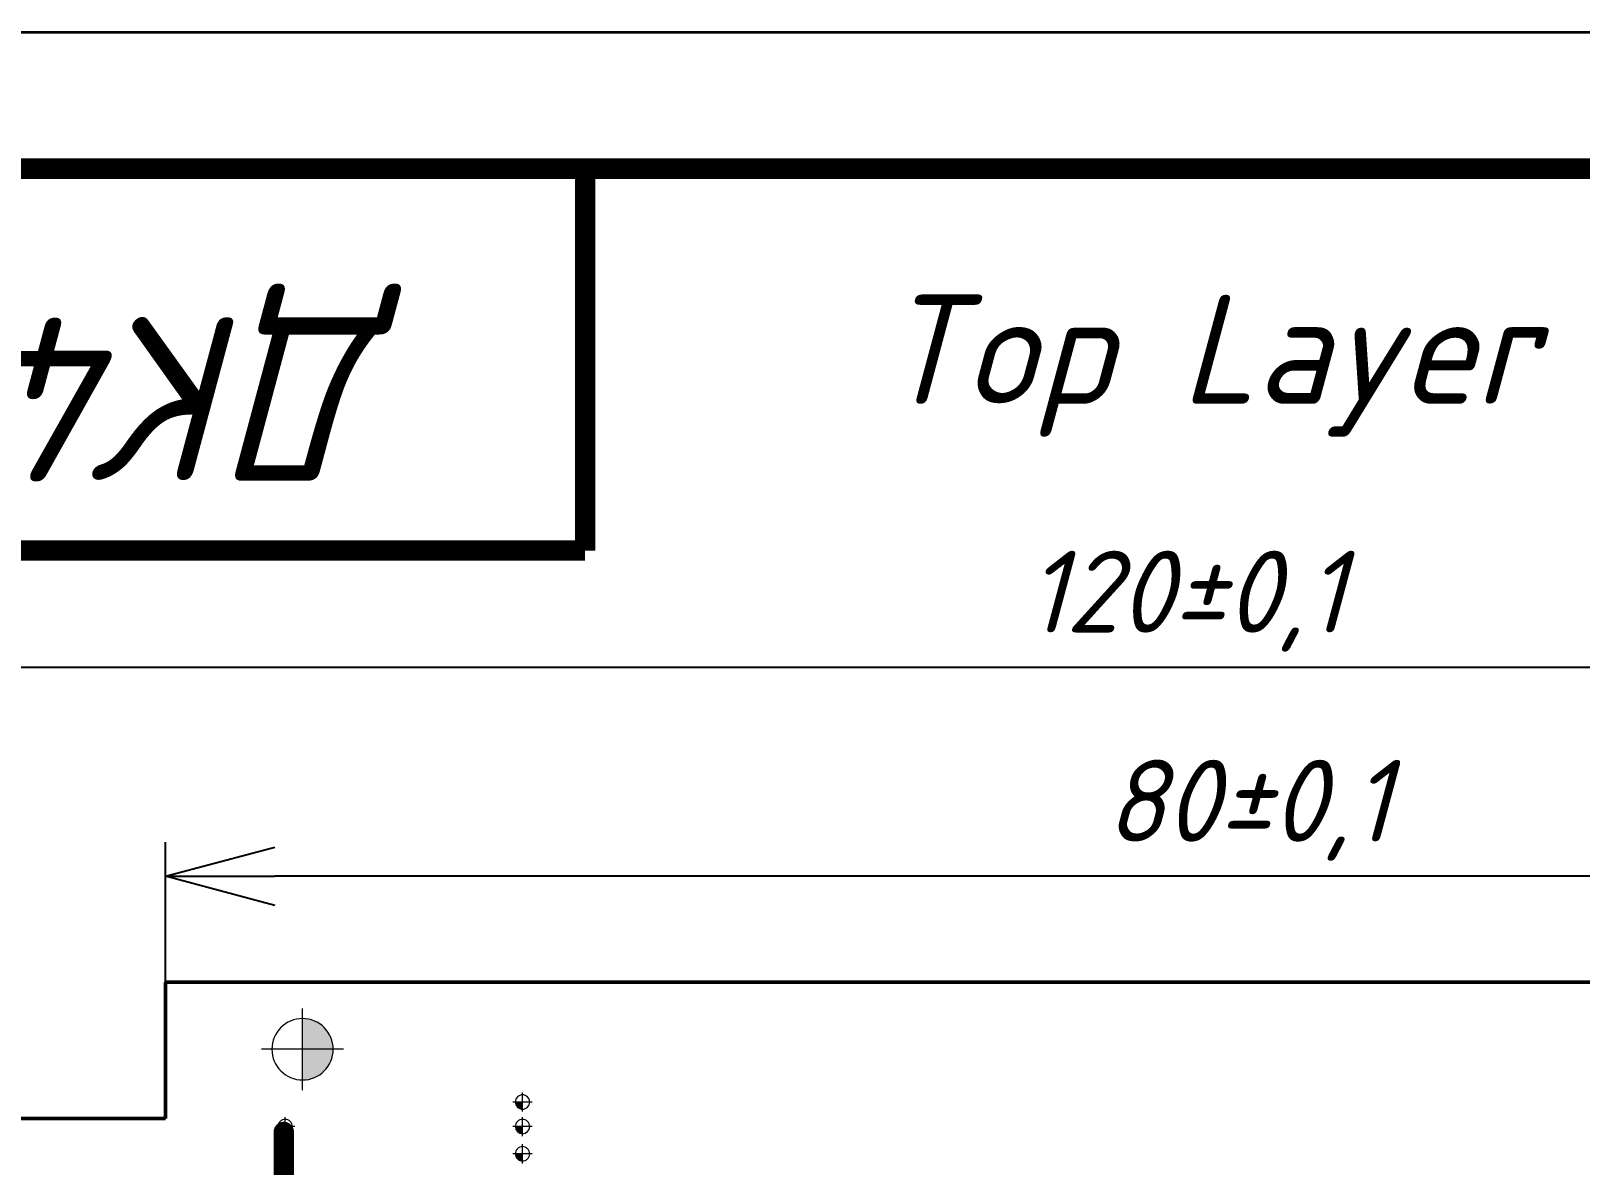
# Paper-space layout 'Лист1' of a CAD drawing. Header units: millimetres. Extents: x 0 to 420, y 0 to 297.
# Drawn here: x 69.7 to 126.5, y 255.5 to 297.1 of the extents above; entities that cross this region are included whole.
import ezdxf

# ---------------------------------------------------------------- set-up
doc = ezdxf.new("R2010")
doc.units = ezdxf.units.MM
for name, color, linetype in [('PDF _Геометрия', 7, 'Continuous'), ('PDF _Сплошная заливка', 7, 'Continuous'), ('Sheet', 255, 'Continuous'), ('TopLayer', 1, 'Continuous')]:
    doc.layers.add(name, color=color, linetype=linetype)
doc.styles.add('Gost', font='gost_type_0.ttf')
doc.styles.add('GOST-2.304_Type-B_italic', font='GOST Common Italic.ttf')
doc.styles.get("Standard").update_dxf_attribs({"font": 'arial.ttf'})
doc.dimstyles.new('ISO-25', dxfattribs={"dimtxt": 2.5, "dimasz": 2.5, "dimexe": 1.25, "dimexo": 0.625, "dimtad": 1, "dimtxsty": 'Standard', "dimcen": 2.5, "dimadec": 0, "dimazin": 0, "dimtfac": 1, "dimtmove": 0, "dimatfit": 3, "dimfxl": 1, "dimarcsym": 0})

# ---------------------------------------------------------------- blocks, each defined once
blk = doc.blocks.new('_Open30')
at = {"color": 0, "linetype": 'ByBlock', "lineweight": -2}
for p, q in [((-1, 0.268), (0, 0)), ((0, 0), (-1, -0.268)), ((0, 0), (-1, 0))]:
    blk.add_line(p, q, dxfattribs=at)
blk = doc.blocks.new('*D14')
at = {"color": 0, "lineweight": -2, "transparency": 16777216}
for p, q in [((74.672, 262.183), (74.672, 267.311)), ((154.672, 262.183), (154.672, 267.311)), ((150.672, 266.061), (78.672, 266.061))]:
    blk.add_line(p, q, dxfattribs=at)
at = {"layer": 'Defpoints', "color": 0, "lineweight": 50, "transparency": 16777216}
for p in [(74.672, 266.061), (74.672, 262.183), (154.672, 262.183)]:
    blk.add_point(p, dxfattribs=at)
at = {"color": 0, "lineweight": -2, "transparency": 16777216, "xscale": 4, "yscale": 4, "zscale": 4, "rotation": 180}
blk.add_blockref('_Open30', (74.672, 266.061), dxfattribs=at)
at = {"color": 0, "lineweight": -2, "transparency": 16777216, "xscale": 4, "yscale": 4, "zscale": 4}
blk.add_blockref('_Open30', (154.672, 266.061), dxfattribs=at)
at = {"color": 0, "transparency": 16777216, "insert": (114.355, 268.483), "char_height": 3, "attachment_point": 5, "style": 'GOST-2.304_Type-B_italic'}
blk.add_mtext('80{\\fGOST type B|b0|i1|c204|p34;\\C0;%%P0,1}', dxfattribs=at)
blk = doc.blocks.new('*D15')
at = {"color": 0, "lineweight": -2, "transparency": 16777216}
for p, q in [((54.672, 257.183), (54.672, 274.977)), ((174.672, 257.183), (174.672, 274.977)), ((58.672, 273.727), (170.672, 273.727))]:
    blk.add_line(p, q, dxfattribs=at)
at = {"layer": 'Defpoints', "color": 0, "lineweight": 50, "transparency": 16777216}
for p in [(174.672, 273.727), (54.672, 257.183), (174.672, 257.183)]:
    blk.add_point(p, dxfattribs=at)
at = {"color": 0, "lineweight": -2, "transparency": 16777216, "xscale": 4, "yscale": 4, "zscale": 4, "rotation": 180}
blk.add_blockref('_Open30', (54.672, 273.727), dxfattribs=at)
at = {"color": 0, "lineweight": -2, "transparency": 16777216, "xscale": 4, "yscale": 4, "zscale": 4}
blk.add_blockref('_Open30', (174.672, 273.727), dxfattribs=at)
at = {"color": 0, "transparency": 16777216, "insert": (112.065, 276.149), "char_height": 3, "attachment_point": 5, "style": 'GOST-2.304_Type-B_italic'}
blk.add_mtext('120{\\fGOST type B|b0|i1|c204|p34;\\C0;%%P0,1}', dxfattribs=at)

psp = doc.layouts.new('Лист1')

# ---------------------------------------------------------------- hatches: boundary and pattern name
at = {"layer": 'PDF _Сплошная заливка', "transparency": 33554559}
for points in [[(80.815, 259.718, 0.414205), (79.69, 260.843), (79.69, 260.843), (79.69, 260.843), (79.69, 259.718), (79.69, 259.718)], [(79.69, 258.593, 0.414205), (80.815, 259.718), (80.815, 259.718), (80.815, 259.718), (79.69, 259.718), (79.69, 259.718)], [(87.494, 257.785, 0.414259), (87.756, 257.523), (87.756, 257.523), (87.756, 257.523), (87.756, 257.785), (87.756, 257.785)], [(78.794, 256.885, 0.198988), (78.871, 256.7), (78.871, 256.7, 0.199002), (79.056, 256.623), (79.056, 256.623), (79.056, 256.623), (79.056, 256.885), (79.056, 256.885)], [(87.494, 256.885, 0.19888), (87.571, 256.7), (87.571, 256.7, 0.19902), (87.756, 256.623), (87.756, 256.623), (87.756, 256.623), (87.756, 256.885), (87.756, 256.885)], [(78.74, 255.985, 0.198988), (78.817, 255.8), (78.817, 255.8, 0.198988), (79.002, 255.723), (79.002, 255.723), (79.002, 255.723), (79.002, 255.985), (79.002, 255.985)], [(87.494, 255.885, 0.414259), (87.756, 255.623), (87.756, 255.623), (87.756, 255.623), (87.756, 255.885), (87.756, 255.885)]]:
    psp.add_hatch(color=7, dxfattribs=at).paths.add_polyline_path(points)

# ---------------------------------------------------------------- linework, layer by layer
at = {"lineweight": 50}
for p, q in [((154.672, 262.182), (74.672, 262.183)), ((74.672, 262.183), (74.672, 257.183)), ((74.672, 257.183), (54.672, 257.183))]:
    psp.add_line(p, q, dxfattribs=at)
at = {"layer": 'PDF _Геометрия', "lineweight": 9}
for points in [[(80.815, 259.718, 0.414158), (79.69, 260.843, 0.414158), (78.565, 259.718, 0.414158), (79.69, 258.593, 0.414158)], [(88.019, 257.785, 0.414315), (87.756, 258.048, 0.414315), (87.494, 257.785, 0.414315), (87.756, 257.523, 0.414315)], [(79.319, 256.885, 0.414315), (79.056, 257.148, 0.414315), (78.794, 256.885, 0.414036), (79.056, 256.623, 0.414036)], [(88.019, 256.885, 0.414315), (87.756, 257.148, 0.414315), (87.494, 256.885, 0.414036), (87.756, 256.623, 0.414036)], [(79.265, 255.985, 0.414315), (79.002, 256.248, 0.414315), (78.74, 255.985, 0.414315), (79.002, 255.723, 0.414315)], [(88.019, 255.885, 0.414315), (87.756, 256.148, 0.414315), (87.494, 255.885, 0.414315), (87.756, 255.623, 0.414315)]]:
    psp.add_lwpolyline(points, format="xyb", close=True, dxfattribs=at)
for points in [[(79.69, 258.218), (79.69, 261.218)], [(81.19, 259.718), (78.19, 259.718)], [(87.756, 257.435), (87.756, 258.135)], [(88.106, 257.785), (87.406, 257.785)], [(79.406, 256.885), (78.706, 256.885)], [(79.056, 256.535), (79.056, 257.235)], [(88.106, 256.885), (87.406, 256.885)], [(87.756, 256.535), (87.756, 257.235)], [(79.002, 255.635), (79.002, 256.335)], [(87.756, 255.535), (87.756, 256.235)], [(79.352, 255.985), (78.652, 255.985)], [(88.106, 255.885), (87.406, 255.885)]]:
    psp.add_lwpolyline(points, dxfattribs=at)
at = {"layer": 'Sheet'}
for points, const_width in [([(0.05, 297.007), (420.007, 297.007), (420.007, 0.05), (0.05, 0.05), (0.05, 297.007)], 0.0991), ([(20.05, 292.007), (415.05, 292.007)], 0.749), ([(90.05, 278.007), (90.05, 292.007)], 0.749), ([(20.05, 278.007), (90.05, 278.007)], 0.749)]:
    psp.add_lwpolyline(points, dxfattribs=dict(at, const_width=const_width))
at = {"layer": 'TopLayer', "lineweight": 20, "const_width": 0.75}
for points in [[(79.003, 255.985), (79.003, 256.685)], [(79.003, 255.039), (79.003, 255.985)]]:
    psp.add_lwpolyline(points, dxfattribs=at)
at = {"layer": 'TopLayer', "lineweight": 20, "const_width": 0.375}
for points in [[(78.815, 256.685, 1), (79.19, 256.685, 1)], [(78.815, 255.985, 1), (79.19, 255.985, 1)], [(78.815, 255.985, 1), (79.19, 255.985, 1)]]:
    psp.add_lwpolyline(points, format="xyb", close=True, dxfattribs=at)

# ---------------------------------------------------------------- texts
at = {"insert": (115.205, 280.559), "char_height": 6, "attachment_point": 1, "rotation": 180, "style": 'Gost'}
psp.add_mtext_dynamic_manual_height_columns('\\pxqc;{\\fGOST type B|b0|i1|c204|p34;ДК41.758826.001}', width=120, gutter_width=25, heights=[19.892], dxfattribs=at)
at = {"insert": (98.097, 287.386), "char_height": 4, "attachment_point": 1, "style": 'GOST-2.304_Type-B_italic'}
psp.add_mtext_dynamic_manual_height_columns('\\pxqc;{\\fGOST type B|b0|i1|c204|p34;Top Layer}', width=29.59478, gutter_width=12.5, heights=[0], dxfattribs=at)

# ---------------------------------------------------------------- dimensions: what is measured, and where the dimension line sits
for base, p1, p2, picture, middle in [((174.672, 273.727), (54.672, 257.183), (174.672, 257.183), '*D15', (112.065, 273.727)), ((74.672, 266.061), (154.672, 262.183), (74.672, 262.183), '*D14', (114.355, 266.061))]:
    dim = psp.add_linear_dim(base=base, p1=p1, p2=p2, angle=180, text='<>{\\fGOST type B|b0|i1|c204|p34;\\C0;%%P0,1}', dimstyle='ISO-25', override={"dimtxt": 3, "dimasz": 4, "dimexo": 0, "dimtxsty": 'GOST-2.304_Type-B_italic', "dimblk1": 'Open30', "dimblk2": 'Open30', "dimsah": 1})
    dim.commit()
    dim.dimension.update_dxf_attribs({"geometry": picture, "text_midpoint": middle, "dimtype": 160})

doc.saveas('drawing.dxf')
